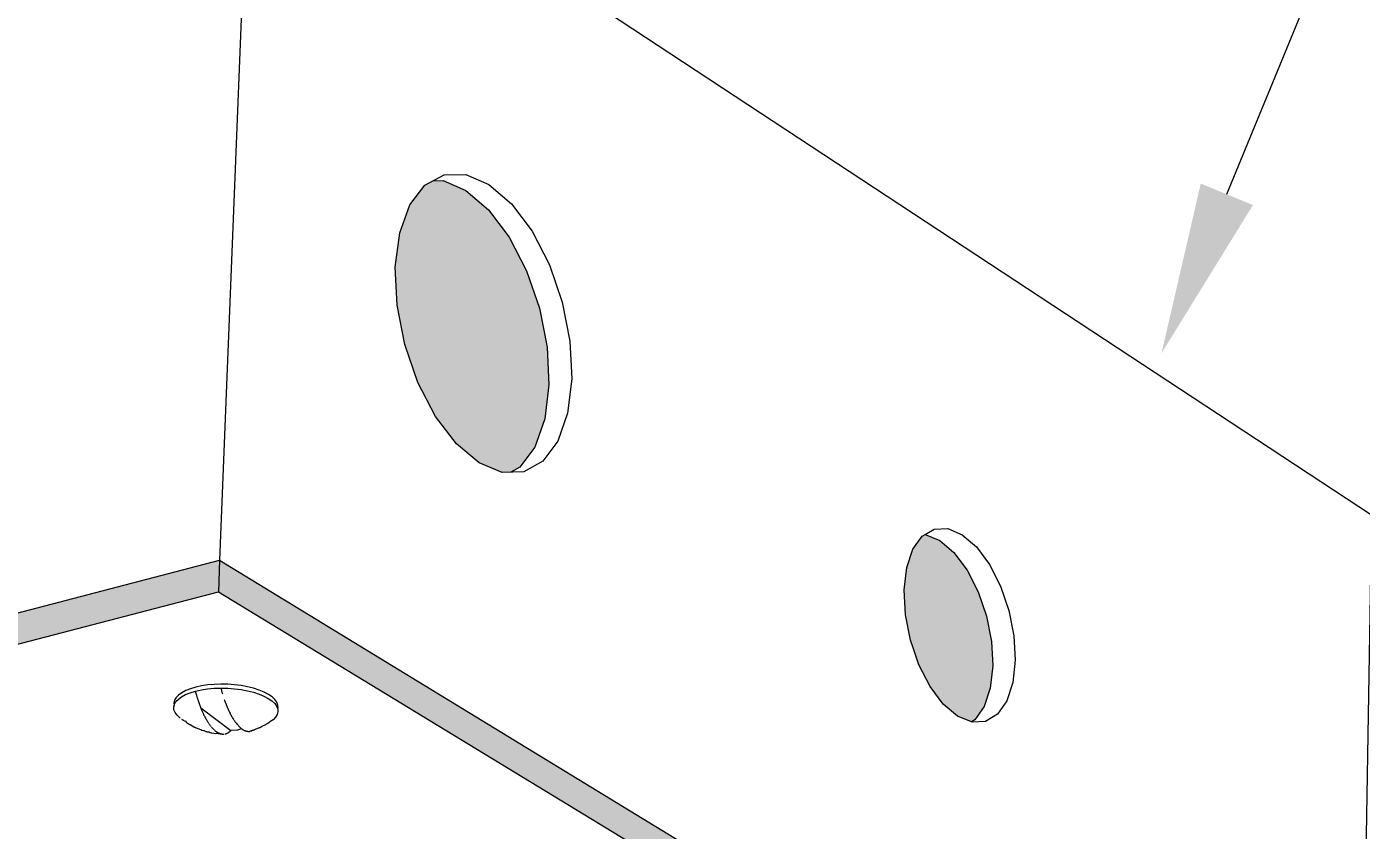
# Model space of a CAD drawing. Header units: metres. Extents: x -692 to 1029, y -233 to 3386.
# Drawn here: x 574.285 to 578.196, y 2835.659 to 2838.012 of the extents above; entities that cross this region are included whole.
import ezdxf
from ezdxf import colors
from ezdxf.entities.mleader import LeaderData, LeaderLine
from ezdxf.math import Vec2, Vec3

# ---------------------------------------------------------------- set-up
doc = ezdxf.new("R2010")
doc.units = ezdxf.units.M
doc.styles.get("Standard").update_dxf_attribs({"font": 'arial.ttf'})

# ---------------------------------------------------------------- blocks, each defined once
blk = doc.blocks.new('LUMINARIA HERMETICA')
at = {"lineweight": 0, "true_color": 0xc7c8ca, "transparency": 33554559}
h = blk.add_hatch(color=9, dxfattribs=at)
h.dxf.hatch_style = 1
edge = h.paths.add_edge_path()
edge.add_ellipse((1035.33, -120.75), major_axis=(-31.19, -49.48), ratio=0.26984, start_angle=0.549, end_angle=180, ccw=False)
edge.add_line((1005.91, -171.3), (1825.52, -667.86))
edge.add_line((1825.52, -667.86), (1842.75, -678.3))
edge.add_line((1842.75, -678.3), (1845.63, -677.69))
edge.add_line((1845.63, -677.69), (1856.32, -673.59))
edge.add_line((1856.32, -673.59), (1866.43, -667.9))
edge.add_line((1866.43, -667.9), (1875.27, -660.99))
edge.add_line((1875.27, -660.99), (1882.23, -653.36))
edge.add_line((1882.23, -653.36), (1886.83, -645.51))
edge.add_line((1886.83, -645.51), (1888.75, -638))
edge.add_line((1888.75, -638), (1892.28, -589.05))
edge.add_line((1892.28, -589.05), (1066.52, -71.27))
edge = h.paths.add_edge_path()
edge.add_spline(control_points=[(2195.26, -779.02), (2057.54, -692.67), (1919.82, -606.31)], knot_values=[3.393622, 3.393622, 3.393622, 4.181439, 4.181439, 4.181439], weights=[1, 1, 1], degree=2, periodic=0)
edge.add_line((1919.82, -606.31), (1916.99, -646.55))
edge.add_line((1916.99, -646.55), (1914.73, -655.45))
edge.add_line((1914.73, -655.45), (1909, -665.24))
edge.add_line((1909, -665.24), (1900.31, -674.76))
edge.add_line((1900.31, -674.76), (1889.27, -683.36))
edge.add_line((1889.27, -683.36), (1876.63, -690.45))
edge.add_line((1876.63, -690.45), (1868.15, -693.69))
edge.add_line((1868.15, -693.69), (2187.5, -887.17))
edge.add_line((2187.5, -887.17), (2209.44, -900.46))
edge.add_line((2209.44, -900.46), (2215.22, -903.96))
edge.add_line((2215.22, -903.96), (2218.44, -905.91))
edge.add_line((2218.44, -905.91), (2221.63, -907.85))
edge.add_line((2221.63, -907.85), (2223.63, -909.06))
edge.add_spline(control_points=[(2223.63, -909.06), (2234.46, -915), (2251.05, -898.18), (2268.43, -880.56), (2274.61, -856.16), (2280.78, -831.76), (2269.44, -825.54)], knot_values=[0.041557, 0.041557, 0.041557, 1.06048, 1.06048, 2.120959, 2.120959, 3.181439, 3.181439, 3.181439], weights=[0.98966, 0.868067, 1, 0.862686, 1, 0.862686, 1], degree=2, periodic=0)
edge.add_spline(control_points=[(2269.44, -825.54), (2255.51, -816.8), (2241.58, -808.07)], knot_values=[3.181439, 3.181439, 3.181439, 3.261149, 3.261149, 3.261149], weights=[1, 1, 1], degree=2, periodic=0)
edge.add_spline(control_points=[(2241.58, -808.07), (2218.42, -793.54), (2195.26, -779.02)], knot_values=[3.261149, 3.261149, 3.261149, 3.393622, 3.393622, 3.393622], weights=[1, 1, 1], degree=2, periodic=0)
h.paths.add_polyline_path([(2875.24, -1208.41), (2709.62, -1104.67), (2708.31, -1182.56), (2708.15, -1191.77), (2691.66, -1195.66), (2831.46, -1280.27), (2838.01, -1279.34), (2847.54, -1276.38), (2856.43, -1272.02), (2864.09, -1266.55), (2869.98, -1260.34), (2873.71, -1253.83), (2875, -1247.45)])
h.paths.add_polyline_path([(2896.59, -1221.79), (2896.44, -1253.35), (2894.91, -1260.91), (2890.27, -1269.04), (2882.91, -1276.78), (2873.35, -1283.61), (2862.24, -1289.04), (2851.46, -1292.38), (4202.52, -2110.06), (4208.66, -2113.78), (4227.4, -2125.12), (4232.54, -2124.8), (4239.92, -2123.14), (4246.71, -2120.41), (4252.45, -2116.78), (4256.74, -2112.52), (4259.28, -2107.9), (4259.91, -2103.25), (4257.63, -2074.31), (4227.45, -2055.41), (4222.27, -2052.16)])
h.paths.add_polyline_path([(4271.27, -2082.85), (4273.12, -2106.26), (4272.38, -2111.77), (4269.21, -2117.53), (4263.85, -2122.86), (4256.69, -2127.38), (4248.21, -2130.79), (4239.85, -2132.66), (4439.11, -2253.25), (4445.8, -2255.15), (4452.8, -2255.18), (4459.64, -2253.33), (4465.85, -2249.73), (4471, -2244.62), (4474.75, -2238.35), (4476.82, -2231.36), (4477.08, -2224.12), (4475.52, -2217.13), (4472.25, -2210.87), (4467.48, -2205.76)])
at = {"lineweight": 0, "true_color": 0x000000, "transparency": 33554559}
h = blk.add_hatch(color=18, dxfattribs=at)
h.dxf.hatch_style = 1
h.paths.add_polyline_path([(2594.21, -986.88), (2591.66, -979.46), (2588.27, -972.84), (2584.26, -967.47), (2579.9, -963.73), (2575.48, -961.87), (2574.54, -962.4), (2571.68, -966.42), (2569.8, -972.04), (2569.03, -978.87), (2569.42, -986.45), (2570.96, -994.25), (2571.74, -996.54), (2573.52, -1001.74), (2576.95, -1008.39), (2580.99, -1013.77), (2585.37, -1017.49), (2589.64, -1019.27), (2590.7, -1018.62), (2593.53, -1014.57), (2595.38, -1008.95), (2596.13, -1002.14), (2595.73, -994.62)])
h.paths.add_polyline_path([(2459.72, -904.63), (2457.39, -892.72), (2453.44, -881.24), (2448.12, -870.98), (2441.79, -862.6), (2434.88, -856.7), (2427.85, -853.67), (2424.74, -853.69), (2422.31, -855.01), (2417.67, -861.07), (2414.58, -869.63), (2413.24, -880.11), (2413.77, -891.78), (2416.12, -903.83), (2420.13, -915.44), (2425.53, -925.8), (2431.93, -934.19), (2438.9, -940.04), (2445.95, -942.96), (2448.61, -942.88), (2451.4, -941.3), (2455.97, -935.15), (2458.99, -926.58), (2460.26, -916.17)])
h.paths.add_polyline_path([(2072.49, -928.13), (2072.08, -921.07), (2070.01, -914.95), (2066.42, -910.2), (2066.21, -910.07), (2060.98, -909), (2054.67, -909.78), (2048.25, -912.47), (2042.15, -916.89), (2036.8, -922.72), (2032.54, -929.59), (2029.67, -937.02), (2028.39, -944.51), (2028.78, -951.55), (2030.82, -957.67), (2034.37, -962.45), (2034.81, -962.73), (2039.75, -963.78), (2046.08, -963.03), (2052.54, -960.34), (2058.67, -955.92), (2064.06, -950.05), (2068.34, -943.14), (2071.22, -935.66)])
at = {"lineweight": 0, "true_color": 0x636466, "transparency": 33554636}
h = blk.add_hatch(color=251, dxfattribs=at)
h.dxf.hatch_style = 1
h.paths.add_polyline_path([(2359.46, -969.76), (1857.33, -1100.87), (1856.65, -1110.29), (2359.07, -979.5)])
h.paths.add_polyline_path([(2359.46, -969.76), (2359.07, -979.5), (2708.15, -1191.77), (2708.31, -1182.56)])
at = {"lineweight": 0}
for p, q in [((2356.9, -1020.72), (2356.76, -1020.54)), ((2357.82, -1021.72), (2357.67, -1021.58))]:
    blk.add_line(p, q, dxfattribs=at)
for points in [[(2195.26, -779.02), (2369, -730.25), (2712.12, -955.88), (2708.31, -1182.56), (2708.15, -1191.77), (2429.62, -1257.48)], [(2369, -730.25), (2359.46, -969.76), (2359.07, -979.5)], [(2424.74, -853.69), (2427.85, -853.67), (2434.88, -856.7), (2441.79, -862.6), (2448.12, -870.98), (2453.44, -881.24), (2457.39, -892.72), (2459.72, -904.63), (2460.26, -916.17), (2458.99, -926.58), (2455.97, -935.15), (2451.4, -941.3), (2448.61, -942.88)], [(2575.48, -961.87), (2579.9, -963.73), (2584.26, -967.47), (2588.27, -972.84), (2591.66, -979.46), (2594.21, -986.88), (2595.73, -994.62), (2596.13, -1002.14), (2595.38, -1008.95), (2593.53, -1014.57), (2590.7, -1018.62), (2589.64, -1019.27)], [(1857.33, -1100.87), (2359.46, -969.76), (2708.31, -1182.56)], [(1856.65, -1110.29), (2359.07, -979.5), (2708.15, -1191.77)], [(2377.34, -1014.94), (2377.28, -1014.09), (2376.95, -1013.24), (2376.35, -1012.41), (2375.5, -1011.61), (2374.4, -1010.85), (2373.08, -1010.15), (2371.56, -1009.52), (2369.87, -1008.97), (2368.03, -1008.51), (2366.08, -1008.14), (2364.04, -1007.88), (2361.96, -1007.73), (2359.87, -1007.69), (2357.81, -1007.76), (2355.81, -1007.94), (2353.91, -1008.22), (2352.13, -1008.61), (2350.51, -1009.1), (2349.08, -1009.67), (2347.87, -1010.32), (2346.88, -1011.04), (2346.15, -1011.81), (2345.67, -1012.62), (2345.47, -1013.45), (2345.53, -1014.21), (2345.62, -1013.83), (2346.1, -1013.02), (2346.83, -1012.25), (2347.82, -1011.53), (2349.04, -1010.88), (2350.46, -1010.31), (2352.08, -1009.83)], [(2353.7, -1015.07), (2353.6, -1014.94), (2353.72, -1014.91), (2353.67, -1014.77), (2353.62, -1014.63), (2353.56, -1014.49), (2353.51, -1014.35), (2353.46, -1014.2), (2353.41, -1014.06), (2353.35, -1013.92), (2353.3, -1013.77), (2353.25, -1013.63), (2353.2, -1013.48), (2353.15, -1013.34), (2353.1, -1013.19), (2353.05, -1013.05), (2353, -1012.9), (2352.95, -1012.75), (2352.9, -1012.6), (2352.85, -1012.45), (2352.8, -1012.3), (2352.76, -1012.15), (2352.71, -1012), (2352.66, -1011.85), (2352.61, -1011.69), (2352.57, -1011.54), (2352.52, -1011.39), (2352.48, -1011.23), (2352.43, -1011.08), (2352.38, -1010.92), (2352.34, -1010.77), (2352.3, -1010.61), (2352.25, -1010.46), (2352.21, -1010.3), (2352.17, -1010.14), (2352.12, -1009.98), (2352.08, -1009.83), (2353.86, -1009.44), (2355.76, -1009.15), (2357.76, -1008.97), (2359.83, -1008.9), (2361.92, -1008.94), (2364, -1009.09), (2366.03, -1009.35), (2367.98, -1009.72), (2369.82, -1010.18), (2371.52, -1010.73), (2373.04, -1011.36), (2374.36, -1012.06), (2375.45, -1012.82), (2376.31, -1013.62), (2376.9, -1014.45), (2377.24, -1015.3), (2377.3, -1016.15), (2377.08, -1016.98), (2376.6, -1017.79), (2375.86, -1018.56), (2374.87, -1019.27), (2374.76, -1019.35), (2374.65, -1019.42), (2374.54, -1019.5), (2374.43, -1019.57), (2374.31, -1019.64), (2374.2, -1019.71), (2374.08, -1019.78), (2373.97, -1019.85), (2373.85, -1019.91), (2373.73, -1019.98), (2373.62, -1020.05), (2373.5, -1020.11), (2372.4, -1020.69), (2372.29, -1020.75), (2372.18, -1020.8), (2372.07, -1020.86), (2371.96, -1020.91), (2371.85, -1020.97), (2371.73, -1021.02), (2371.62, -1021.07), (2371.51, -1021.12), (2371.39, -1021.16), (2371.28, -1021.21), (2370.12, -1021.67), (2370.02, -1021.71), (2369.91, -1021.75), (2369.81, -1021.79), (2369.71, -1021.83), (2369.6, -1021.86), (2369.5, -1021.89), (2369.38, -1021.9), (2369.26, -1021.95), (2369.15, -1022), (2369.03, -1022.03), (2368.91, -1022.07)], [(2359.83, -1008.9), (2359.87, -1009.06), (2359.91, -1009.21), (2359.95, -1009.37), (2360, -1009.53), (2360.04, -1009.69), (2360.08, -1009.84), (2360.13, -1010), (2360.17, -1010.15), (2360.22, -1010.31), (2360.27, -1010.46), (2360.31, -1010.61)], [(2360.89, -1012.41), (2360.94, -1012.56), (2361, -1012.7), (2361.05, -1012.85), (2361.1, -1012.99), (2361.15, -1013.14), (2361.2, -1013.28), (2361.25, -1013.42), (2361.31, -1013.56), (2361.36, -1013.7), (2361.41, -1013.84), (2361.47, -1013.98), (2361.53, -1014.12), (2361.58, -1014.26), (2361.64, -1014.39), (2361.7, -1014.53), (2361.75, -1014.67), (2361.81, -1014.81), (2361.87, -1014.95), (2361.93, -1015.08), (2361.99, -1015.22), (2362.05, -1015.35), (2362.1, -1015.49), (2362.17, -1015.62), (2362.23, -1015.75), (2362.29, -1015.88), (2362.35, -1016.02), (2362.41, -1016.14), (2362.59, -1016.28), (2362.56, -1016.4), (2362.6, -1016.53), (2362.67, -1016.66), (2362.73, -1016.8), (2362.8, -1016.93), (2362.87, -1017.05), (2362.94, -1017.18), (2363.01, -1017.31), (2363.08, -1017.44), (2363.16, -1017.56), (2363.22, -1017.69), (2363.3, -1017.83), (2363.38, -1017.96), (2363.45, -1018.09), (2363.64, -1018.24), (2363.61, -1018.35), (2363.7, -1018.49), (2363.79, -1018.63), (2363.95, -1018.78), (2363.98, -1018.91), (2364.09, -1019.07), (2364.2, -1019.23), (2364.34, -1019.41), (2364.5, -1019.48), (2364.49, -1019.61), (2364.74, -1019.75), (2364.71, -1019.89), (2364.89, -1020.01), (2365.12, -1020.22), (2365.21, -1020.46), (2365.33, -1020.58), (2365.41, -1020.66), (2365.55, -1020.8), (2365.62, -1020.87), (2365.71, -1020.94), (2365.85, -1021.07), (2365.96, -1021.16), (2366.07, -1021.25), (2366.17, -1021.32), (2364.95, -1021.82), (2362.89, -1021.89)], [(2347.4, -1018.07), (2347.29, -1017.99), (2346.43, -1017.19), (2345.83, -1016.36), (2345.49, -1015.51), (2345.42, -1014.66), (2345.54, -1014.3), (2345.53, -1014.21)], [(2356.18, -1019.74), (2356.05, -1019.55), (2355.96, -1019.41), (2355.88, -1019.27), (2355.79, -1019.14), (2355.72, -1019.01), (2355.64, -1018.88), (2355.56, -1018.75), (2355.48, -1018.62), (2355.42, -1018.51), (2355.34, -1018.36), (2355.27, -1018.23), (2355.2, -1018.11), (2355.13, -1017.98), (2355.06, -1017.85), (2354.99, -1017.72), (2354.93, -1017.59), (2354.86, -1017.46), (2354.77, -1017.33), (2354.65, -1017.23), (2354.67, -1017.07), (2354.61, -1016.94), (2354.55, -1016.81), (2354.48, -1016.68), (2354.42, -1016.55), (2354.36, -1016.41), (2354.3, -1016.28), (2354.24, -1016.14), (2354.18, -1016.01), (2354.12, -1015.87), (2354.06, -1015.73), (2354.01, -1015.6), (2353.95, -1015.46), (2353.89, -1015.32), (2353.81, -1015.19), (2353.7, -1015.07), (2353.72, -1014.91), (2362.89, -1021.89), (2362.79, -1022), (2362.74, -1022.05), (2362.69, -1022.1), (2362.64, -1022.15), (2362.58, -1022.2), (2362.53, -1022.24), (2362.48, -1022.29), (2362.43, -1022.33), (2362.37, -1022.38), (2362.32, -1022.42), (2362.27, -1022.46), (2362.21, -1022.5), (2362.16, -1022.54), (2362.1, -1022.57), (2362.05, -1022.61), (2361.99, -1022.64), (2361.94, -1022.68), (2361.88, -1022.71), (2361.82, -1022.74), (2361.77, -1022.77), (2361.71, -1022.8), (2361.65, -1022.82), (2361.6, -1022.85), (2361.54, -1022.87), (2361.48, -1022.9), (2361.42, -1022.92), (2361.37, -1022.94), (2361.31, -1022.96), (2361.25, -1022.97), (2361.19, -1022.99), (2361.13, -1023)], [(2347.83, -1018.41), (2347.94, -1018.49), (2348.06, -1018.57), (2348.17, -1018.65), (2348.28, -1018.73), (2348.39, -1018.74), (2348.49, -1018.82), (2348.59, -1018.9), (2348.69, -1018.98), (2348.78, -1018.95), (2349, -1019.06), (2349.2, -1019.35), (2349.3, -1019.42), (2349.41, -1019.5), (2349.51, -1019.56), (2349.62, -1019.63), (2349.73, -1019.7), (2349.83, -1019.77), (2349.94, -1019.83), (2350.05, -1019.89), (2350.16, -1019.96), (2350.27, -1020.02), (2350.39, -1020.08), (2351.6, -1020.72), (2351.7, -1020.77), (2351.8, -1020.82), (2351.9, -1020.87), (2352, -1020.92), (2352.11, -1020.97), (2352.21, -1021.01), (2352.32, -1021.06), (2353.58, -1021.58), (2353.67, -1021.61), (2353.76, -1021.65), (2353.85, -1021.68), (2353.95, -1021.72), (2354.04, -1021.75), (2354.13, -1021.78), (2354.56, -1021.85), (2354.63, -1021.89), (2355.24, -1022.14), (2355.32, -1022.16), (2355.4, -1022.19), (2355.48, -1022.21), (2355.56, -1022.23), (2355.64, -1022.25), (2356.19, -1022.31), (2356.25, -1022.34), (2356.43, -1022.42), (2356.49, -1022.44), (2356.55, -1022.46), (2356.85, -1022.55), (2356.92, -1022.57), (2356.98, -1022.58), (2357.04, -1022.59), (2358.27, -1022.82)], [(2356.69, -1020.45), (2356.6, -1020.33), (2356.45, -1020.13), (2356.35, -1019.99), (2356.25, -1019.84)], [(2357.6, -1021.51), (2357.48, -1021.38), (2357.28, -1021.18), (2357.09, -1020.96), (2356.97, -1020.81)], [(2366.17, -1021.32), (2366.26, -1021.39), (2366.36, -1021.46), (2366.45, -1021.52), (2366.53, -1021.57), (2366.61, -1021.62), (2366.7, -1021.67), (2366.78, -1021.71), (2366.86, -1021.75), (2366.92, -1021.79), (2367.01, -1021.83), (2367.08, -1021.86), (2367.15, -1021.89), (2367.22, -1021.92), (2367.3, -1021.95), (2367.37, -1021.97), (2367.44, -1022), (2367.51, -1022.02), (2367.65, -1022.06), (2367.72, -1022.07), (2367.78, -1022.09), (2367.85, -1022.1), (2367.91, -1022.11), (2367.98, -1022.12), (2368.05, -1022.12), (2368.11, -1022.13), (2368.17, -1022.13), (2368.24, -1022.14), (2368.3, -1022.14), (2368.37, -1022.14), (2368.43, -1022.14), (2368.58, -1022.13), (2368.68, -1022.12), (2368.85, -1022.08)], [(2358.34, -1022.17), (2358.23, -1022.08), (2358.13, -1022), (2357.98, -1021.87), (2357.89, -1021.79)], [(2360.12, -1023.02), (2360.05, -1023.01), (2359.99, -1023), (2359.8, -1022.97), (2359.71, -1022.92), (2359.61, -1022.99), (2358.36, -1022.84)], [(2359.13, -1022.68), (2359.05, -1022.63), (2358.97, -1022.59), (2358.88, -1022.54), (2358.8, -1022.49), (2358.75, -1022.46), (2358.63, -1022.38), (2358.53, -1022.31), (2358.4, -1022.22)], [(2359.71, -1022.92), (2359.64, -1022.9), (2359.57, -1022.87), (2359.5, -1022.84), (2359.42, -1022.81), (2359.35, -1022.78), (2359.28, -1022.75)], [(2360.86, -1023.06), (2360.77, -1023.06), (2360.7, -1023.06), (2360.64, -1023.06), (2360.57, -1023.06), (2360.51, -1023.06), (2360.45, -1023.06), (2360.38, -1023.05), (2360.32, -1023.05), (2360.25, -1023.04)], [(2369.03, -1022.03), (2369.09, -1022.02), (2369.15, -1022), (2369.2, -1021.97), (2369.26, -1021.95), (2369.32, -1021.93), (2369.38, -1021.9), (2369.43, -1021.88)]]:
    blk.add_lwpolyline(points, dxfattribs=at)
for points in [[(2420.13, -915.44), (2416.12, -903.83), (2413.77, -891.78), (2413.24, -880.11), (2414.58, -869.63), (2417.67, -861.07), (2422.31, -855.01), (2428.16, -851.84), (2434.83, -851.79), (2441.86, -854.82), (2448.77, -860.73), (2455.09, -869.11), (2460.4, -879.39), (2464.36, -890.87), (2466.69, -902.79), (2467.24, -914.34), (2465.96, -924.75), (2462.95, -933.32), (2458.39, -939.47), (2452.6, -942.76), (2445.95, -942.96), (2438.9, -940.04), (2431.93, -934.19), (2425.53, -925.8)], [(2600.4, -1012.83), (2597.57, -1016.89), (2593.96, -1019.09), (2589.8, -1019.3), (2589.64, -1019.27), (2585.37, -1017.49), (2580.99, -1013.77), (2576.95, -1008.39), (2573.52, -1001.74), (2571.74, -996.54), (2570.96, -994.25), (2569.42, -986.45), (2569.03, -978.87), (2569.8, -972.04), (2571.68, -966.42), (2574.54, -962.4), (2575.48, -961.87), (2578.18, -960.25), (2582.35, -960.1), (2586.76, -961.97), (2591.12, -965.71), (2595.13, -971.08), (2598.52, -977.7), (2601.06, -985.14), (2602.59, -992.88), (2602.99, -1000.4), (2602.25, -1007.21)], [(2359.28, -1022.75), (2359.13, -1022.68), (2359.21, -1022.72)], [(2360.18, -1023.03), (2360.25, -1023.04), (2360.12, -1023.02)]]:
    blk.add_lwpolyline(points, close=True, dxfattribs=at)
ml = blk.add_multileader_mtext('Standard', dxfattribs=at)
ml.set_content('CAJA', color=256)
ml.set_leader_properties()
ml.build(insert=Vec2(0, 0))
ml.multileader.update_dxf_attribs({"arrow_head_size": 52.58})
ctx = ml.context
ctx.base_point, ctx.char_height, ctx.arrow_head_size, ctx.landing_gap_size, ctx.plane_origin = Vec3(2913.43, -642.32), 70.111, 52.58, 17.53, Vec3(2358.59, -388.27)
notes = []
notes.append((ctx, [(0, (1, 1, 0), (2756.47, -642.32), (1, 0), 156.96, [(0, [(2647.8, -906.48)], 0, [])])]))
ctx.mtext.insert, ctx.mtext.flow_direction = Vec3(2930.95, -606.66), 5
for ctx, leaders in notes:
    for number, flags, end, landing, length, lines in leaders:
        leader = LeaderData()
        leader.index, (leader.has_last_leader_line, leader.has_dogleg_vector, leader.attachment_direction) = number, flags
        leader.last_leader_point, leader.dogleg_vector, leader.dogleg_length = Vec3(end), Vec3(landing), length
        for number, points, colour, breaks in lines:
            line = LeaderLine()
            line.index, line.vertices, line.color, line.breaks = number, Vec3.list(points), colors.encode_raw_color(colour), breaks
            leader.lines.append(line)
        ctx.leaders.append(leader)

msp = doc.modelspace()

# ---------------------------------------------------------------- block references
at = {"lineweight": 0, "xscale": 0.00957152040810214, "yscale": 0.00957152040810214, "zscale": 0.00957152040810214}
msp.add_blockref('LUMINARIA HERMETICA', (552.2666, 2845.7324), dxfattribs=at)

doc.saveas('drawing.dxf')
